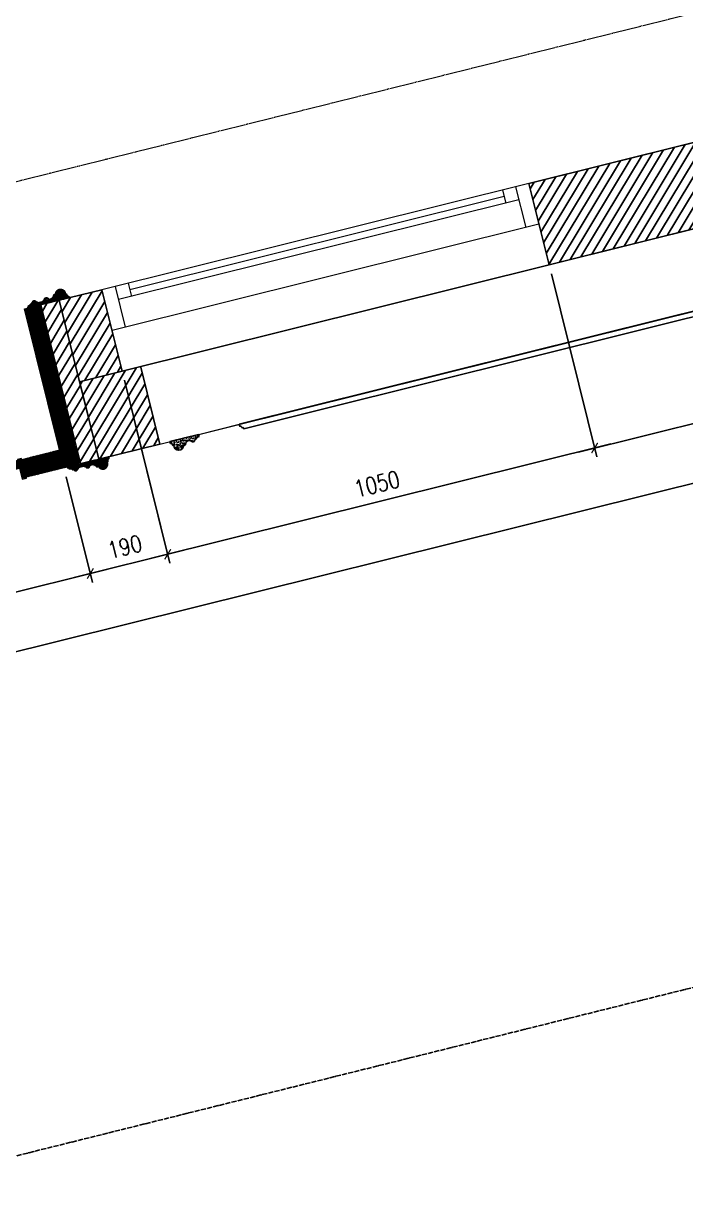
# Model space of a CAD drawing. Header units: inches. Extents: x 122939 to 389145, y 29603 to 529479.
# Drawn here: x 343620 to 345200, y 496409 to 499204 of the extents above; entities that cross this region are included whole.
import ezdxf

# ---------------------------------------------------------------- set-up
doc = ezdxf.new("R2010")
doc.units = ezdxf.units.IN
doc.header["$MEASUREMENT"] = 0
for name, pattern in [('ACAD_ISO04W100', [30, 24, -3, 0, -3]), ('ACAD_ISO10W100', [18, 12, -3, 0, -3]), ('PHANTOM-Z', [69.2, 60, -1.4, 2.5, -1.4, 2.5, -1.4])]:
    doc.linetypes.add(name, pattern=pattern)
for name, color, linetype in [('0 toilet wall finishing', 8, 'Continuous'), ('A-WALL', 7, 'Continuous'), ('CQ Wall hatch_CHB', 8, 'Continuous'), ('gypsum', 31, 'Continuous')]:
    doc.layers.add(name, color=color, linetype=linetype)
for name, color, linetype, lineweight in [('a-cut', 30, 'PHANTOM-Z', 18), ('A-Dim-ID', 9, 'Continuous', 20), ('A-GLAZ', 134, 'Continuous', 18), ('A-WALL-TILE', 8, 'Continuous', 9), ('CUTTING LN', 162, 'ACAD_ISO10W100', 25), ('GRC', 41, 'Continuous', 0)]:
    doc.layers.add(name, color=color, linetype=linetype, lineweight=lineweight)
doc.styles.add('ST9', font='romans.shx', dxfattribs={"width": 0.8})
doc.dimstyles.new('DIM-20', dxfattribs={"dimscale": 1000, "dimtxt": 0.044, "dimasz": 0.035, "dimexe": 0.022, "dimexo": 0.022, "dimgap": 0.022, "dimtad": 1, "dimdec": 0, "dimzin": 0, "dimdsep": 46, "dimtxsty": 'ST9', "dimblk1": 'ARCHTICK', "dimblk2": 'ARCHTICK', "dimsah": 1, "dimcen": 0.088, "dimdle": 0.04, "dimclrd": 256, "dimclre": 256, "dimclrt": 3, "dimadec": 0, "dimazin": 0, "dimtfac": 1, "dimtdec": 0, "dimtix": 1, "dimtofl": 0, "dimtmove": 1, "dimatfit": 3, "dimldrblk": 'CLOSED', "dimfxl": 1, "dimtolj": 1, "dimtzin": 0, "dimarcsym": 0})
pattern_1 = [(225, (-40481.279, -100842.32), (13.258252, -13.258252), [])]
pattern_2 = [(135, (-4101.4994, -5827.568), (-1.76776695, -1.76776695), [])]

# ---------------------------------------------------------------- blocks, each defined once
blk = doc.blocks.new('XCROSS')
at = {"layer": 'CUTTING LN', "linetype": 'ACAD_ISO04W100', "ltscale": 0.5}
blk.add_line((8286.1, -305.3, 0), (17078.1, -305.3, 0), dxfattribs=at)
blk = doc.blocks.new('_ARCHTICK')
at = {"color": 0, "linetype": 'ByBlock', "const_width": 0.15}
blk.add_lwpolyline([(-0.5, -0.5), (0.5, 0.5)], dxfattribs=at)
blk = doc.blocks.new('*D55')
at = {"layer": 'A-Dim-ID', "lineweight": -2, "transparency": 16777216}
for p, q in [((343861, 498352.8), (343969.8, 497915.7)), ((343722.4, 498121.8), (343785.2, 497869.8)), ((343741, 497881.5), (344003.3, 497946.7))]:
    blk.add_line(p, q, dxfattribs=at)
at = {"layer": 'Defpoints', "color": 0, "transparency": 16777216}
for p in [(343855.7, 498374.1, 0), (343717.1, 498143.2), (343964.5, 497937)]:
    blk.add_point(p, dxfattribs=at)
at = {"layer": 'A-Dim-ID', "lineweight": -2, "transparency": 16777216, "xscale": 20, "yscale": 20, "zscale": 20}
for p, rotation in [((343964.5, 497937), 13.9714232829857), ((343779.8, 497891.1), 193.9714232829857)]:
    blk.add_blockref('_ARCHTICK', p, dxfattribs=dict(at, rotation=rotation))
at = {"layer": 'A-Dim-ID', "color": 3, "transparency": 16777216, "insert": (343862, 497954.8), "char_height": 40, "attachment_point": 5, "rotation": 13.9714, "style": 'ST9'}
blk.add_mtext('\\A1;190', dxfattribs=at)
blk = doc.blocks.new('_CLOSED')
at = {"color": 0, "linetype": 'ByBlock'}
for p, q in [((-1, 0.17), (0, 0)), ((-1, 0.17), (-1, -0.17)), ((0, 0), (-1, -0.17)), ((0, 0), (-1, 0))]:
    blk.add_line(p, q, dxfattribs=at)
blk = doc.blocks.new('*D56')
at = {"layer": 'A-Dim-ID', "lineweight": -2, "transparency": 16777216}
for p, q in [((344880, 498606.3), (344988.7, 498169.2)), ((343886.9, 498248.7), (343969.8, 497915.7)), ((343925.7, 497927.4), (345022.2, 498200.2))]:
    blk.add_line(p, q, dxfattribs=at)
at = {"layer": 'Defpoints', "color": 0, "transparency": 16777216}
for p in [(344874.7, 498627.7, 0), (343881.6, 498270), (344983.4, 498190.6)]:
    blk.add_point(p, dxfattribs=at)
at = {"layer": 'A-Dim-ID', "lineweight": -2, "transparency": 16777216, "xscale": 20, "yscale": 20, "zscale": 20}
for p, rotation in [((344983.4, 498190.6), 13.9714232829857), ((343964.5, 497937), 193.9714232829857)]:
    blk.add_blockref('_ARCHTICK', p, dxfattribs=dict(at, rotation=rotation))
at = {"layer": 'A-Dim-ID', "color": 3, "transparency": 16777216, "insert": (344463.8, 498104.6), "char_height": 40, "attachment_point": 5, "rotation": 13.9714, "style": 'ST9'}
blk.add_mtext('\\A1;1050', dxfattribs=at)
blk = doc.blocks.new('*D57')
at = {"layer": 'A-Dim-ID', "lineweight": -2, "transparency": 16777216}
for p, q in [((344880, 498606.3), (344988.7, 498169.2)), ((345631.2, 498486), (345668, 498338.2)), ((345701.5, 498369.2), (344944.6, 498180.9))]:
    blk.add_line(p, q, dxfattribs=at)
at = {"layer": 'Defpoints', "color": 0, "transparency": 16777216}
for p in [(344874.7, 498627.7, 0), (345625.9, 498507.4, 0), (344983.4, 498190.6)]:
    blk.add_point(p, dxfattribs=at)
at = {"layer": 'A-Dim-ID', "lineweight": -2, "transparency": 16777216, "xscale": 20, "yscale": 20, "zscale": 20}
for p, rotation in [((345662.7, 498359.6), 13.9714232829857), ((344983.4, 498190.6), 193.9714232829857)]:
    blk.add_blockref('_ARCHTICK', p, dxfattribs=dict(at, rotation=rotation))
at = {"layer": 'A-Dim-ID', "color": 3, "transparency": 16777216, "insert": (345312.9, 498315.8), "char_height": 40, "attachment_point": 5, "rotation": 13.9714, "style": 'ST9'}
blk.add_mtext('\\A1;700', dxfattribs=at)
blk = doc.blocks.new('*D71')
at = {"layer": 'A-Dim-ID', "lineweight": -2, "transparency": 16777216}
for p, q in [((338612.7, 496463.2), (345734.9, 498235.2)), ((345689.9, 498250.2), (345701.4, 498204.2)), ((338651.2, 496474.4), (338646.2, 496494.2))]:
    blk.add_line(p, q, dxfattribs=at)
at = {"layer": 'Defpoints', "color": 0, "transparency": 16777216}
for p in [(345684.6, 498271.6, 0), (345696.1, 498225.5), (338656.5, 496453.1, 0)]:
    blk.add_point(p, dxfattribs=at)
at = {"layer": 'A-Dim-ID', "lineweight": -2, "transparency": 16777216, "xscale": 20, "yscale": 20, "zscale": 20}
for p, rotation in [((345696.1, 498225.5), 13.9714232829857), ((338651.5, 496472.9), 193.9714232829857)]:
    blk.add_blockref('_ARCHTICK', p, dxfattribs=dict(at, rotation=rotation))
at = {"layer": 'A-Dim-ID', "color": 3, "transparency": 16777216, "insert": (342163.7, 497389.9), "char_height": 40, "attachment_point": 5, "rotation": 13.9714, "style": 'ST9'}
blk.add_mtext('\\A1;7259', dxfattribs=at)
blk = doc.blocks.new('A$C419e398c')
at = {"lineweight": 0}
h = blk.add_hatch(dxfattribs=at)
h.set_pattern_fill('ANSI31', color=8, scale=20, angle=90)
h.set_pattern_definition(pattern_2)
edge = h.paths.add_edge_path()
edge.add_line((3500, 421.1), (3500, 416.3))
edge.add_line((3500, 416.3), (3600, 416.3))
edge.add_line((3600, 416.3), (3600, 420.9))
edge.add_line((3600, 420.9), (3599.9, 420.9))
edge.add_line((3599.9, 420.9), (3599.8, 420.9))
edge.add_line((3599.8, 420.9), (3599.7, 420.9))
edge.add_line((3599.7, 420.9), (3599.6, 420.9))
edge.add_line((3599.6, 420.9), (3599.5, 420.9))
edge.add_line((3599.5, 420.9), (3599.4, 420.9))
edge.add_line((3599.4, 420.9), (3599.3, 421))
edge.add_line((3599.3, 421), (3599.2, 421))
edge.add_line((3599.2, 421), (3599.1, 421))
edge.add_line((3599.1, 421), (3598.9, 421.1))
edge.add_line((3598.9, 421.1), (3598.8, 421.1))
edge.add_line((3598.8, 421.1), (3598.7, 421.2))
edge.add_line((3598.7, 421.2), (3598.6, 421.2))
edge.add_line((3598.6, 421.2), (3598.5, 421.3))
edge.add_line((3598.5, 421.3), (3598.4, 421.3))
edge.add_line((3598.4, 421.3), (3598.3, 421.4))
edge.add_line((3598.3, 421.4), (3598.2, 421.4))
edge.add_line((3598.2, 421.4), (3598.1, 421.5))
edge.add_line((3598.1, 421.5), (3598.1, 421.6))
edge.add_line((3598.1, 421.6), (3598, 421.7))
edge.add_line((3598, 421.7), (3597.9, 421.7))
edge.add_line((3597.9, 421.7), (3597.8, 421.8))
edge.add_line((3597.8, 421.8), (3597.7, 421.9))
edge.add_line((3597.7, 421.9), (3597.6, 422))
edge.add_line((3597.6, 422), (3597.5, 422.1))
edge.add_line((3597.5, 422.1), (3597.4, 422.2))
edge.add_line((3597.4, 422.2), (3597.3, 422.3))
edge.add_line((3597.3, 422.3), (3597.2, 422.4))
edge.add_line((3597.2, 422.4), (3597.2, 422.5))
edge.add_line((3597.2, 422.5), (3597.1, 422.6))
edge.add_line((3597.1, 422.6), (3597, 422.7))
edge.add_line((3597, 422.7), (3596.9, 422.8))
edge.add_line((3596.9, 422.8), (3596.9, 422.9))
edge.add_line((3596.9, 422.9), (3596.8, 423))
edge.add_line((3596.8, 423), (3596.7, 423.1))
edge.add_line((3596.7, 423.1), (3596.6, 423.3))
edge.add_line((3596.6, 423.3), (3596.6, 423.4))
edge.add_line((3596.6, 423.4), (3596.5, 423.5))
edge.add_line((3596.5, 423.5), (3596.5, 423.7))
edge.add_line((3596.5, 423.7), (3596.4, 423.8))
edge.add_line((3596.4, 423.8), (3596.3, 423.9))
edge.add_line((3596.3, 423.9), (3596.3, 424.1))
edge.add_line((3596.3, 424.1), (3596.2, 424.2))
edge.add_line((3596.2, 424.2), (3596.2, 424.3))
edge.add_line((3596.2, 424.3), (3596.1, 424.5))
edge.add_line((3596.1, 424.5), (3596.1, 424.6))
edge.add_line((3596.1, 424.6), (3596, 424.8))
edge.add_line((3596, 424.8), (3596, 424.9))
edge.add_line((3596, 424.9), (3596, 425.1))
edge.add_line((3596, 425.1), (3595.9, 425.2))
edge.add_line((3595.9, 425.2), (3595.9, 425.4))
edge.add_line((3595.9, 425.4), (3595.9, 425.5))
edge.add_line((3595.9, 425.5), (3595.8, 425.7))
edge.add_line((3595.8, 425.7), (3595.8, 425.8))
edge.add_line((3595.8, 425.8), (3595.8, 426))
edge.add_line((3595.8, 426), (3595.7, 426.1))
edge.add_line((3595.7, 426.1), (3595.7, 426.3))
edge.add_line((3595.7, 426.3), (3595.7, 426.5))
edge.add_line((3595.7, 426.5), (3595.7, 426.6))
edge.add_line((3595.7, 426.6), (3595.7, 426.8))
edge.add_line((3595.7, 426.8), (3595.7, 426.9))
edge.add_line((3595.7, 426.9), (3595.7, 427.1))
edge.add_line((3595.7, 427.1), (3595.7, 427.3))
edge.add_line((3595.7, 427.3), (3595.7, 427.4))
edge.add_line((3595.7, 427.4), (3593.3, 427.4))
edge.add_arc((3581.8, 430), 11.9, 347.2836, 526.0538)
edge.add_line((3570.2, 432.9), (3566.1, 432.9))
edge.add_arc((3555.4, 436), 11.2, 247.5451, 343.884, ccw=False)
edge.add_arc((3546, 425.1), 5.15, 6.0441, 173.9557)
edge.add_line((3540.9, 425.7), (3538.5, 425.7))
edge.add_line((3538.5, 425.7), (3538.5, 425.5))
edge.add_line((3538.5, 425.5), (3538.4, 425.3))
edge.add_line((3538.4, 425.3), (3538.4, 425))
edge.add_line((3538.4, 425), (3538.3, 424.8))
edge.add_line((3538.3, 424.8), (3538.2, 424.7))
edge.add_line((3538.2, 424.7), (3538.2, 424.5))
edge.add_line((3538.2, 424.5), (3538, 424.3))
edge.add_line((3538, 424.3), (3537.9, 424.1))
edge.add_line((3537.9, 424.1), (3537.8, 424))
edge.add_line((3537.8, 424), (3537.6, 423.8))
edge.add_line((3537.6, 423.8), (3537.5, 423.7))
edge.add_line((3537.5, 423.7), (3537.3, 423.6))
edge.add_line((3537.3, 423.6), (3537.1, 423.5))
edge.add_line((3537.1, 423.5), (3536.9, 423.4))
edge.add_line((3536.9, 423.4), (3536.7, 423.4))
edge.add_line((3536.7, 423.4), (3536.5, 423.3))
edge.add_line((3536.5, 423.3), (3536.3, 423.3))
edge.add_line((3536.3, 423.3), (3536.1, 423.3))
edge.add_line((3536.1, 423.3), (3526.1, 423.3))
edge.add_line((3526.1, 423.3), (3525.9, 423.3))
edge.add_line((3525.9, 423.3), (3525.7, 423.3))
edge.add_line((3525.7, 423.3), (3525.5, 423.4))
edge.add_line((3525.5, 423.4), (3525.3, 423.4))
edge.add_line((3525.3, 423.4), (3525.1, 423.5))
edge.add_line((3525.1, 423.5), (3524.9, 423.6))
edge.add_line((3524.9, 423.6), (3524.7, 423.7))
edge.add_line((3524.7, 423.7), (3524.6, 423.8))
edge.add_line((3524.6, 423.8), (3524.4, 424))
edge.add_line((3524.4, 424), (3524.3, 424.1))
edge.add_line((3524.3, 424.1), (3524.2, 424.3))
edge.add_line((3524.2, 424.3), (3524.1, 424.5))
edge.add_line((3524.1, 424.5), (3524, 424.7))
edge.add_line((3524, 424.7), (3523.9, 424.8))
edge.add_line((3523.9, 424.8), (3523.8, 425))
edge.add_line((3523.8, 425), (3523.8, 425.3))
edge.add_line((3523.8, 425.3), (3523.7, 425.5))
edge.add_line((3523.7, 425.5), (3523.7, 425.7))
edge.add_line((3523.7, 425.7), (3521.4, 425.7))
edge.add_line((3521.4, 425.7), (3521.3, 426))
edge.add_line((3521.3, 426), (3521.3, 426.3))
edge.add_line((3521.3, 426.3), (3521.2, 426.6))
edge.add_line((3521.2, 426.6), (3521.1, 426.9))
edge.add_line((3521.1, 426.9), (3521, 427.2))
edge.add_line((3521, 427.2), (3520.8, 427.5))
edge.add_line((3520.8, 427.5), (3520.7, 427.8))
edge.add_line((3520.7, 427.8), (3520.5, 428))
edge.add_line((3520.5, 428), (3520.3, 428.3))
edge.add_line((3520.3, 428.3), (3520, 428.6))
edge.add_line((3520, 428.6), (3519.8, 428.8))
edge.add_line((3519.8, 428.8), (3519.6, 429.1))
edge.add_line((3519.6, 429.1), (3519.3, 429.3))
edge.add_line((3519.3, 429.3), (3519, 429.5))
edge.add_line((3519, 429.5), (3518.7, 429.6))
edge.add_line((3518.7, 429.6), (3518.4, 429.8))
edge.add_line((3518.4, 429.8), (3518.1, 429.9))
edge.add_line((3518.1, 429.9), (3517.8, 430))
edge.add_line((3517.8, 430), (3517.5, 430.1))
edge.add_line((3517.5, 430.1), (3517.2, 430.2))
edge.add_line((3517.2, 430.2), (3516.8, 430.2))
edge.add_line((3516.8, 430.2), (3516.5, 430.3))
edge.add_line((3516.5, 430.3), (3516.2, 430.3))
edge.add_line((3516.2, 430.3), (3515.9, 430.3))
edge.add_line((3515.9, 430.3), (3515.6, 430.2))
edge.add_line((3515.6, 430.2), (3515.3, 430.2))
edge.add_line((3515.3, 430.2), (3515, 430.1))
edge.add_line((3515, 430.1), (3514.7, 430))
edge.add_line((3514.7, 430), (3514.4, 429.9))
edge.add_line((3514.4, 429.9), (3514.1, 429.8))
edge.add_line((3514.1, 429.8), (3513.8, 429.6))
edge.add_line((3513.8, 429.6), (3513.5, 429.5))
edge.add_line((3513.5, 429.5), (3513.2, 429.3))
edge.add_line((3513.2, 429.3), (3512.9, 429.1))
edge.add_line((3512.9, 429.1), (3512.7, 428.8))
edge.add_line((3512.7, 428.8), (3512.4, 428.6))
edge.add_line((3512.4, 428.6), (3512.2, 428.3))
edge.add_line((3512.2, 428.3), (3512, 428))
edge.add_line((3512, 428), (3511.8, 427.8))
edge.add_line((3511.8, 427.8), (3511.7, 427.5))
edge.add_line((3511.7, 427.5), (3511.5, 427.2))
edge.add_line((3511.5, 427.2), (3511.4, 426.9))
edge.add_line((3511.4, 426.9), (3511.3, 426.6))
edge.add_line((3511.3, 426.6), (3511.2, 426.3))
edge.add_line((3511.2, 426.3), (3511.2, 426))
edge.add_line((3511.2, 426), (3511.1, 425.7))
edge.add_line((3511.1, 425.7), (3508.7, 425.7))
edge.add_line((3508.7, 425.7), (3508.4, 425.2))
edge.add_line((3508.4, 425.2), (3508, 424.7))
edge.add_line((3508, 424.7), (3507.6, 424.3))
edge.add_line((3507.6, 424.3), (3507.2, 423.9))
edge.add_line((3507.2, 423.9), (3506.7, 423.5))
edge.add_line((3506.7, 423.5), (3506.2, 423.1))
edge.add_line((3506.2, 423.1), (3505.7, 422.8))
edge.add_line((3505.7, 422.8), (3505.2, 422.5))
edge.add_line((3505.2, 422.5), (3504.6, 422.2))
edge.add_line((3504.6, 422.2), (3504.1, 422))
edge.add_line((3504.1, 422), (3503.5, 421.7))
edge.add_line((3503.5, 421.7), (3502.9, 421.6))
edge.add_line((3502.9, 421.6), (3502.3, 421.4))
edge.add_line((3502.3, 421.4), (3501.8, 421.3))
edge.add_line((3501.8, 421.3), (3501.2, 421.2))
edge.add_line((3501.2, 421.2), (3500.6, 421.2))
edge.add_line((3500.6, 421.2), (3500, 421.1))
h = blk.add_hatch(dxfattribs=at)
h.set_pattern_fill('ANSI31', color=8, scale=20)
h.set_pattern_definition([(45, (-3359.5162, -5827.568), (-1.76776695, 1.76776695), [])])
h.paths.add_polyline_path([(3376.7, 380.3), (3378.7, 380.3, 0.414214), (3386.7, 372.3), (3386.7, 370.3), (3396.7, 370.3), (3396.7, 418.3), (3386.7, 418.3), (3386.7, 391.3), (3376.7, 391.3)])
h = blk.add_hatch(dxfattribs=at)
h.set_pattern_fill('ANSI31', color=8, scale=20, angle=90)
h.set_pattern_definition(pattern_2)
h.paths.add_polyline_path([(3496.7, 416.3), (3396.7, 416.3), (3396.7, 372.3), (3496.7, 372.3)])
h = blk.add_hatch(dxfattribs=at)
h.set_pattern_fill('ANSI31', color=8, scale=20, angle=90)
h.set_pattern_definition(pattern_2)
h.paths.add_polyline_path([(3530, 416.3), (3496.7, 416.3), (3496.7, 372.3), (3490, 372.3), (3490, 25.6), (3530, 25.6)])
h = blk.add_hatch(dxfattribs=at)
h.set_pattern_fill('ANSI31', color=8, scale=20, angle=90)
h.set_pattern_definition([(135, (-4101.4994, -5586.887), (-1.76776695, -1.76776695), [])])
edge = h.paths.add_edge_path()
edge.add_line((3500, 20.8), (3500, 25.6))
edge.add_line((3500, 25.6), (3600, 25.6))
edge.add_line((3600, 25.6), (3600, 21))
edge.add_line((3600, 21), (3599.9, 21))
edge.add_line((3599.9, 21), (3599.8, 21))
edge.add_line((3599.8, 21), (3599.7, 21))
edge.add_line((3599.7, 21), (3599.6, 21))
edge.add_line((3599.6, 21), (3599.5, 21))
edge.add_line((3599.5, 21), (3599.4, 21))
edge.add_line((3599.4, 21), (3599.3, 20.9))
edge.add_line((3599.3, 20.9), (3599.2, 20.9))
edge.add_line((3599.2, 20.9), (3599, 20.9))
edge.add_line((3599, 20.9), (3598.9, 20.8))
edge.add_line((3598.9, 20.8), (3598.8, 20.8))
edge.add_line((3598.8, 20.8), (3598.7, 20.7))
edge.add_line((3598.7, 20.7), (3598.6, 20.7))
edge.add_line((3598.6, 20.7), (3598.5, 20.6))
edge.add_line((3598.5, 20.6), (3598.4, 20.6))
edge.add_line((3598.4, 20.6), (3598.3, 20.5))
edge.add_line((3598.3, 20.5), (3598.2, 20.5))
edge.add_line((3598.2, 20.5), (3598.1, 20.4))
edge.add_line((3598.1, 20.4), (3598, 20.3))
edge.add_line((3598, 20.3), (3598, 20.3))
edge.add_line((3598, 20.3), (3597.9, 20.2))
edge.add_line((3597.9, 20.2), (3597.8, 20.1))
edge.add_line((3597.8, 20.1), (3597.7, 20))
edge.add_line((3597.7, 20), (3597.6, 19.9))
edge.add_line((3597.6, 19.9), (3597.5, 19.8))
edge.add_line((3597.5, 19.8), (3597.4, 19.7))
edge.add_line((3597.4, 19.7), (3597.3, 19.6))
edge.add_line((3597.3, 19.6), (3597.2, 19.5))
edge.add_line((3597.2, 19.5), (3597.2, 19.4))
edge.add_line((3597.2, 19.4), (3597.1, 19.3))
edge.add_line((3597.1, 19.3), (3597, 19.2))
edge.add_line((3597, 19.2), (3596.9, 19.1))
edge.add_line((3596.9, 19.1), (3596.9, 19))
edge.add_line((3596.9, 19), (3596.8, 18.9))
edge.add_line((3596.8, 18.9), (3596.7, 18.8))
edge.add_line((3596.7, 18.8), (3596.6, 18.6))
edge.add_line((3596.6, 18.6), (3596.6, 18.5))
edge.add_line((3596.6, 18.5), (3596.5, 18.4))
edge.add_line((3596.5, 18.4), (3596.5, 18.3))
edge.add_line((3596.5, 18.3), (3596.4, 18.1))
edge.add_line((3596.4, 18.1), (3596.3, 18))
edge.add_line((3596.3, 18), (3596.3, 17.8))
edge.add_line((3596.3, 17.8), (3596.2, 17.7))
edge.add_line((3596.2, 17.7), (3596.2, 17.6))
edge.add_line((3596.2, 17.6), (3596.1, 17.4))
edge.add_line((3596.1, 17.4), (3596.1, 17.3))
edge.add_line((3596.1, 17.3), (3596, 17.1))
edge.add_line((3596, 17.1), (3596, 17))
edge.add_line((3596, 17), (3596, 16.8))
edge.add_line((3596, 16.8), (3595.9, 16.7))
edge.add_line((3595.9, 16.7), (3595.9, 16.5))
edge.add_line((3595.9, 16.5), (3595.8, 16.4))
edge.add_line((3595.8, 16.4), (3595.8, 16.2))
edge.add_line((3595.8, 16.2), (3595.8, 16.1))
edge.add_line((3595.8, 16.1), (3595.8, 15.9))
edge.add_line((3595.8, 15.9), (3595.7, 15.8))
edge.add_line((3595.7, 15.8), (3595.7, 15.6))
edge.add_line((3595.7, 15.6), (3595.7, 15.4))
edge.add_line((3595.7, 15.4), (3595.7, 15.3))
edge.add_line((3595.7, 15.3), (3595.7, 15.1))
edge.add_line((3595.7, 15.1), (3595.7, 15))
edge.add_line((3595.7, 15), (3595.7, 14.8))
edge.add_line((3595.7, 14.8), (3595.7, 14.7))
edge.add_line((3595.7, 14.7), (3595.7, 14.5))
edge.add_line((3595.7, 14.5), (3593.3, 14.5))
edge.add_arc((3581.8, 11.9), 11.9, -166.054, 12.7162, ccw=False)
edge.add_line((3570.2, 9), (3566.1, 9))
edge.add_arc((3555.4, 5.9), 11.2, 16.1158, 112.4547)
edge.add_arc((3546, 16.8), 5.15, 186.0441, 353.9557, ccw=False)
edge.add_line((3540.8, 16.2), (3538.5, 16.2))
edge.add_line((3538.5, 16.2), (3538.5, 16.4))
edge.add_line((3538.5, 16.4), (3538.4, 16.7))
edge.add_line((3538.4, 16.7), (3538.4, 16.9))
edge.add_line((3538.4, 16.9), (3538.3, 17.1))
edge.add_line((3538.3, 17.1), (3538.2, 17.3))
edge.add_line((3538.2, 17.3), (3538.2, 17.4))
edge.add_line((3538.2, 17.4), (3538, 17.6))
edge.add_line((3538, 17.6), (3537.9, 17.8))
edge.add_line((3537.9, 17.8), (3537.8, 17.9))
edge.add_line((3537.8, 17.9), (3537.6, 18.1))
edge.add_line((3537.6, 18.1), (3537.5, 18.2))
edge.add_line((3537.5, 18.2), (3537.3, 18.3))
edge.add_line((3537.3, 18.3), (3537.1, 18.4))
edge.add_line((3537.1, 18.4), (3536.9, 18.5))
edge.add_line((3536.9, 18.5), (3536.7, 18.5))
edge.add_line((3536.7, 18.5), (3536.5, 18.6))
edge.add_line((3536.5, 18.6), (3536.3, 18.6))
edge.add_line((3536.3, 18.6), (3536.1, 18.6))
edge.add_line((3536.1, 18.6), (3526.1, 18.6))
edge.add_line((3526.1, 18.6), (3525.9, 18.6))
edge.add_line((3525.9, 18.6), (3525.7, 18.6))
edge.add_line((3525.7, 18.6), (3525.5, 18.5))
edge.add_line((3525.5, 18.5), (3525.3, 18.5))
edge.add_line((3525.3, 18.5), (3525.1, 18.4))
edge.add_line((3525.1, 18.4), (3524.9, 18.3))
edge.add_line((3524.9, 18.3), (3524.7, 18.2))
edge.add_line((3524.7, 18.2), (3524.6, 18.1))
edge.add_line((3524.6, 18.1), (3524.4, 17.9))
edge.add_line((3524.4, 17.9), (3524.3, 17.8))
edge.add_line((3524.3, 17.8), (3524.2, 17.6))
edge.add_line((3524.2, 17.6), (3524.1, 17.4))
edge.add_line((3524.1, 17.4), (3524, 17.3))
edge.add_line((3524, 17.3), (3523.9, 17.1))
edge.add_line((3523.9, 17.1), (3523.8, 16.9))
edge.add_line((3523.8, 16.9), (3523.8, 16.7))
edge.add_line((3523.8, 16.7), (3523.7, 16.4))
edge.add_line((3523.7, 16.4), (3523.7, 16.2))
edge.add_line((3523.7, 16.2), (3521.4, 16.2))
edge.add_line((3521.4, 16.2), (3521.3, 15.9))
edge.add_line((3521.3, 15.9), (3521.3, 15.6))
edge.add_line((3521.3, 15.6), (3521.2, 15.3))
edge.add_line((3521.2, 15.3), (3521.1, 15))
edge.add_line((3521.1, 15), (3521, 14.7))
edge.add_line((3521, 14.7), (3520.8, 14.4))
edge.add_line((3520.8, 14.4), (3520.7, 14.1))
edge.add_line((3520.7, 14.1), (3520.5, 13.9))
edge.add_line((3520.5, 13.9), (3520.3, 13.6))
edge.add_line((3520.3, 13.6), (3520, 13.3))
edge.add_line((3520, 13.3), (3519.8, 13.1))
edge.add_line((3519.8, 13.1), (3519.6, 12.8))
edge.add_line((3519.6, 12.8), (3519.3, 12.6))
edge.add_line((3519.3, 12.6), (3519, 12.4))
edge.add_line((3519, 12.4), (3518.7, 12.3))
edge.add_line((3518.7, 12.3), (3518.4, 12.1))
edge.add_line((3518.4, 12.1), (3518.1, 12))
edge.add_line((3518.1, 12), (3517.8, 11.9))
edge.add_line((3517.8, 11.9), (3517.5, 11.8))
edge.add_line((3517.5, 11.8), (3517.2, 11.7))
edge.add_line((3517.2, 11.7), (3516.8, 11.7))
edge.add_line((3516.8, 11.7), (3516.5, 11.6))
edge.add_line((3516.5, 11.6), (3516.2, 11.6))
edge.add_line((3516.2, 11.6), (3515.9, 11.6))
edge.add_line((3515.9, 11.6), (3515.6, 11.7))
edge.add_line((3515.6, 11.7), (3515.3, 11.7))
edge.add_line((3515.3, 11.7), (3515, 11.8))
edge.add_line((3515, 11.8), (3514.7, 11.9))
edge.add_line((3514.7, 11.9), (3514.4, 12))
edge.add_line((3514.4, 12), (3514.1, 12.1))
edge.add_line((3514.1, 12.1), (3513.8, 12.3))
edge.add_line((3513.8, 12.3), (3513.5, 12.4))
edge.add_line((3513.5, 12.4), (3513.2, 12.6))
edge.add_line((3513.2, 12.6), (3512.9, 12.8))
edge.add_line((3512.9, 12.8), (3512.7, 13.1))
edge.add_line((3512.7, 13.1), (3512.4, 13.3))
edge.add_line((3512.4, 13.3), (3512.2, 13.6))
edge.add_line((3512.2, 13.6), (3512, 13.9))
edge.add_line((3512, 13.9), (3511.8, 14.1))
edge.add_line((3511.8, 14.1), (3511.7, 14.4))
edge.add_line((3511.7, 14.4), (3511.5, 14.7))
edge.add_line((3511.5, 14.7), (3511.4, 15))
edge.add_line((3511.4, 15), (3511.3, 15.3))
edge.add_line((3511.3, 15.3), (3511.2, 15.6))
edge.add_line((3511.2, 15.6), (3511.1, 15.9))
edge.add_line((3511.1, 15.9), (3511.1, 16.2))
edge.add_line((3511.1, 16.2), (3508.7, 16.2))
edge.add_line((3508.7, 16.2), (3508.4, 16.7))
edge.add_line((3508.4, 16.7), (3508, 17.2))
edge.add_line((3508, 17.2), (3507.6, 17.6))
edge.add_line((3507.6, 17.6), (3507.2, 18))
edge.add_line((3507.2, 18), (3506.7, 18.4))
edge.add_line((3506.7, 18.4), (3506.2, 18.8))
edge.add_line((3506.2, 18.8), (3505.7, 19.1))
edge.add_line((3505.7, 19.1), (3505.2, 19.4))
edge.add_line((3505.2, 19.4), (3504.6, 19.7))
edge.add_line((3504.6, 19.7), (3504.1, 19.9))
edge.add_line((3504.1, 19.9), (3503.5, 20.2))
edge.add_line((3503.5, 20.2), (3502.9, 20.3))
edge.add_line((3502.9, 20.3), (3502.3, 20.5))
edge.add_line((3502.3, 20.5), (3501.8, 20.6))
edge.add_line((3501.8, 20.6), (3501.2, 20.7))
edge.add_line((3501.2, 20.7), (3500.6, 20.7))
edge.add_line((3500.6, 20.7), (3500, 20.8))
at = {"color": 0, "lineweight": -2, "elevation": 0}
blk.add_lwpolyline([(3386.7, 418.3), (3396.7, 418.3), (3396.7, 370.3), (3386.7, 370.3), (3386.7, 372.3, -0.414214), (3378.7, 380.3), (3376.7, 380.3), (3376.7, 391.3), (3386.7, 391.3), (3386.7, 418.3)], format="xyb", dxfattribs=at)
for points in [[(3496.7, 416.3), (3396.7, 416.3), (3396.7, 372.3), (3496.7, 372.3), (3496.7, 416.3)], [(3530, 416.3), (3496.7, 416.3), (3496.7, 372.3), (3490, 372.3), (3490, 25.6), (3530, 25.6), (3530, 416.3)]]:
    blk.add_lwpolyline(points, dxfattribs=at)
at = {"color": 0, "lineweight": -2}
for points in [[(3593.3, 427.4, 0), (3594.3, 431.5, 0), (3592.5, 438, 0), (3586.5, 441.1, 0), (3584.5, 441.6, 0), (3577.8, 443.2, 0), (3571.9, 439.6, 0), (3570.2, 432.9, 0), (3568.9, 432.9, 0), (3567.5, 432.9, 0), (3566.1, 432.9, 0), (3565.2, 429.8, 0), (3563.1, 427.3, 0), (3560.2, 425.9, 0), (3557.3, 424.5, 0), (3554.1, 424.4, 0), (3551.1, 425.7, 0), (3550.8, 428.4, 0), (3548.7, 430.3, 0), (3546, 430.3, 0), (3543.2, 430.3, 0), (3541.1, 428.4, 0), (3540.8, 425.7, 0), (3540.1, 425.7, 0), (3539.3, 425.7, 0), (3538.5, 425.7, 0), (3538.5, 425, 0), (3538.2, 424.4, 0), (3537.8, 424, 0), (3537.3, 423.5, 0), (3536.7, 423.3, 0), (3536.1, 423.3, 0), (3532.8, 423.3, 0), (3529.4, 423.3, 0), (3526.1, 423.3, 0), (3525.5, 423.3, 0), (3524.9, 423.5, 0), (3524.4, 424, 0), (3524, 424.4, 0), (3523.7, 425, 0), (3523.7, 425.7, 0), (3522.9, 425.7, 0), (3522.2, 425.7, 0), (3521.4, 425.7, 0), (3521.1, 428.4, 0), (3519, 430.3, 0), (3516.2, 430.3, 0), (3513.5, 430.3, 0), (3511.4, 428.4, 0), (3511.1, 425.7, 0), (3510.3, 425.7, 0), (3509.5, 425.7, 0), (3508.7, 425.7, 0), (3506.7, 422.8, 0), (3503.5, 421.1, 0), (3500, 421.1, 0), (3500, 419.5, 0), (3500, 417.9, 0), (3500, 416.3, 0), (3533.3, 416.3, 0), (3566.7, 416.3, 0), (3600, 416.3, 0), (3600, 417.8, 0), (3600, 419.3, 0), (3600, 420.9, 0), (3597.5, 420.9, 0), (3595.7, 423.6, 0), (3595.7, 427.4, 0), (3594.9, 427.4, 0), (3594.1, 427.4, 0), (3593.3, 427.4, 0)], [(3593.3, 14.5, 0), (3594.3, 10.4, 0), (3592.5, 3.9, 0), (3586.5, 0.8, 0), (3584.5, 0.3, 0), (3577.8, -1.3, 0), (3571.9, 2.3, 0), (3570.2, 9, 0), (3568.9, 9, 0), (3567.5, 9, 0), (3566.1, 9, 0), (3565.2, 12.1, 0), (3563.1, 14.6, 0), (3560.2, 16, 0), (3557.3, 17.4, 0), (3554.1, 17.5, 0), (3551.1, 16.2, 0), (3550.8, 13.5, 0), (3548.7, 11.6, 0), (3546, 11.6, 0), (3543.2, 11.6, 0), (3541.1, 13.5, 0), (3540.8, 16.2, 0), (3540.1, 16.2, 0), (3539.3, 16.2, 0), (3538.5, 16.2, 0), (3538.5, 16.9, 0), (3538.2, 17.5, 0), (3537.8, 17.9, 0), (3537.3, 18.4, 0), (3536.7, 18.6, 0), (3536.1, 18.6, 0), (3532.8, 18.6, 0), (3529.4, 18.6, 0), (3526.1, 18.6, 0), (3525.5, 18.6, 0), (3524.9, 18.4, 0), (3524.4, 17.9, 0), (3524, 17.5, 0), (3523.7, 16.9, 0), (3523.7, 16.2, 0), (3522.9, 16.2, 0), (3522.2, 16.2, 0), (3521.4, 16.2, 0), (3521.1, 13.5, 0), (3519, 11.6, 0), (3516.2, 11.6, 0), (3513.5, 11.6, 0), (3511.4, 13.5, 0), (3511.1, 16.2, 0), (3510.3, 16.2, 0), (3509.5, 16.2, 0), (3508.7, 16.2, 0), (3506.7, 19.1, 0), (3503.5, 20.8, 0), (3500, 20.8, 0), (3500, 22.4, 0), (3500, 24, 0), (3500, 25.6, 0), (3533.3, 25.6, 0), (3566.7, 25.6, 0), (3600, 25.6, 0), (3600, 24.1, 0), (3600, 22.6, 0), (3600, 21, 0), (3597.5, 21, 0), (3595.7, 18.3, 0), (3595.7, 14.5, 0), (3594.9, 14.5, 0), (3594.1, 14.5, 0), (3593.3, 14.5, 0)]]:
    blk.add_rational_spline(points, [1, 0.873715131819, 0.807260537943, 0.933545406124, 1, 0.807260537943, 0.807260537943, 1, 1, 1, 1, 0.941962002808, 0.941962002808, 1, 0.941962002808, 0.941962002808, 1, 0.828935297383, 0.828935297383, 1, 0.828935297383, 0.828935297383, 1, 1, 1, 1, 0.949253021629, 0.949253021629, 1, 0.949253021629, 0.949253021629, 1, 1, 1, 1, 0.949253021629, 0.949253021629, 1, 0.949253021629, 0.949253021629, 1, 1, 1, 1, 0.828935297383, 0.828935297383, 1, 0.828935297383, 0.828935297383, 1, 1, 1, 1, 0.925454229704, 0.925454229704, 1, 1, 1, 1, 1, 1, 1, 1, 1, 1, 0.804737854124, 0.804737854124, 1, 1, 1, 1], degree=3, knots=[0, 0, 0, 0, 1.02217, 1.560065, 1.560065, 1.560065, 3.120129, 3.120129, 3.120129, 7.226599, 7.226599, 7.226599, 8.067314, 8.067314, 8.067314, 8.90803, 8.90803, 8.90803, 10.373334, 10.373334, 10.373334, 11.838639, 11.838639, 11.838639, 12.838639, 12.838639, 12.838639, 13.624038, 13.624038, 13.624038, 14.409436, 14.409436, 14.409436, 15.409436, 15.409436, 15.409436, 16.194834, 16.194834, 16.194834, 16.980232, 16.980232, 16.980232, 17.980232, 17.980232, 17.980232, 19.445537, 19.445537, 19.445537, 20.910842, 20.910842, 20.910842, 21.910842, 21.910842, 21.910842, 22.865691, 22.865691, 22.865691, 23.865691, 23.865691, 23.865691, 24.865691, 24.865691, 24.865691, 25.865691, 25.865691, 25.865691, 27.436487, 27.436487, 27.436487, 28.436487, 28.436487, 28.436487, 28.436487], dxfattribs=at)
blk = doc.blocks.new('floor plan')
at = {"layer": 'CQ Wall hatch_CHB'}
h = blk.add_hatch(dxfattribs=at)
h.set_pattern_fill('ANSI31', color=8, scale=150, angle=166.0286)
h.set_pattern_definition([(225, (-96401.159, -17863.648), (13.258252, -13.258252), [])])
h.paths.add_polyline_path([(-1761.9, -177.9), (-1806.4, -177.9), (-1806.4, -568.6), (-1761.9, -568.6)])
h.paths.add_polyline_path([(1743.6, -177.9), (1698.1, -177.9), (1698.1, -568.6), (1743.6, -568.6), (1743.6, -373.2)])
h = blk.add_hatch(dxfattribs=at)
h.set_pattern_fill('ANSI31', color=8, scale=150, angle=166.0286)
h.set_pattern_definition(pattern_1)
h.paths.add_polyline_path([(1743.6, -177.9), (1848.3, -177.9), (1848.3, -377.9), (1743.6, -377.9)])
h = blk.add_hatch(dxfattribs=at)
h.set_pattern_fill('ANSI31', color=8, scale=150, angle=166.0286)
h.set_pattern_definition(pattern_1)
h.paths.add_polyline_path([(2898.3, -377.9), (2898.3, -177.9), (4268.3, -177.9), (4268.3, -277.9), (4218.3, -277.9), (4218.3, -227.9), (3618.6, -227.9), (3618.3, -377.9)])
h = blk.add_hatch(dxfattribs=at)
h.set_pattern_fill('ANSI31', color=8, scale=150, angle=166.0286)
h.set_pattern_definition([(225, (-67260.301, -17863.648), (13.258252, -13.258252), [])])
h.paths.add_polyline_path([(1743.6, -379.2), (1893.6, -379.2), (1893.6, -568.6), (1743.6, -568.6)])
blk.add_line((1893.6, -568.6, 0), (3438.6, -568.6, 0))
at = {"elevation": 0}
blk.add_lwpolyline([(1698.1, -568.6), (1743.6, -568.6), (1743.6, -177.9), (1698.1, -177.9)], close=True, dxfattribs=at)
at = {"layer": 'A-GLAZ'}
for p, q in [((2898.3, -177.9, 0), (1848.3, -177.9, 0)), ((1880.8, -177.9, 0), (1880.8, -277.9, 0)), ((1913.3, -177.9, 0), (1913.3, -210.4, 0)), ((2833.3, -194.1, 0), (1913.3, -194.1, 0)), ((2833.3, -177.9, 0), (2833.3, -210.4, 0)), ((2865.8, -177.9, 0), (2865.8, -277.9, 0)), ((2865.8, -210.4, 0), (1880.8, -210.4, 0)), ((2898.3, -277.9, 0), (1848.3, -277.9, 0))]:
    blk.add_line(p, q, dxfattribs=at)
at = {"layer": 'A-WALL'}
for p, q in [((1848.3, -177.9, 0), (1743.6, -177.9, 0)), ((1743.6, -177.9, 0), (1743.6, -377.9, 0)), ((1848.3, -177.9, 0), (1848.3, -377.9, 0)), ((4268.3, -177.9, 0), (2898.3, -177.9, 0)), ((2898.3, -177.9, 0), (2898.3, -377.9, 0)), ((1743.6, -568.6, 0), (1743.6, -373.2, 0)), ((1848.3, -377.9, 0), (1743.6, -377.9, 0)), ((1848.3, -377.9, 0), (2898.3, -377.9, 0)), ((1893.6, -568.6, 0), (1893.6, -379.2, 0)), ((3618.3, -377.9), (2898.3, -377.9, 0)), ((1743.6, -568.6, 0), (1893.6, -568.6, 0))]:
    blk.add_line(p, q, dxfattribs=at)
blk.add_lwpolyline([(1743.6, -177.9), (1848.3, -177.9), (1848.3, -377.9), (1743.6, -377.9)], close=True, dxfattribs=at)
at = {"layer": 'A-WALL', "elevation": 0}
blk.add_lwpolyline([(2898.3, -377.9), (2898.3, -177.9), (4268.3, -177.9), (4268.3, -277.9), (4218.3, -277.9), (4218.3, -227.9), (3618.6, -227.9), (3618.3, -377.9)], close=True, dxfattribs=at)
at = {"layer": 'A-WALL-TILE'}
blk.add_line((1848.3, -377.9, 0), (2898.3, -377.9, 0), dxfattribs=at)
at = {"xscale": -1, "rotation": 179.9997670953166}
blk.add_blockref('A$C419e398c', (-1831.9, -152.3, 0), dxfattribs=at)
blk = doc.blocks.new('*D188')
at = {"layer": 'A-Dim-ID', "lineweight": -2, "transparency": 16777216}
for p, q in [((342999.3, 498189.9), (343120.2, 497704.3)), ((343722.4, 498121.8), (343785.2, 497869.8)), ((343076, 497716), (343818.7, 497900.8))]:
    blk.add_line(p, q, dxfattribs=at)
at = {"layer": 'Defpoints', "color": 0, "transparency": 16777216}
for p in [(342994, 498211.3), (343717.1, 498143.2), (343779.8, 497891.1)]:
    blk.add_point(p, dxfattribs=at)
at = {"layer": 'A-Dim-ID', "lineweight": -2, "transparency": 16777216, "xscale": 20, "yscale": 20, "zscale": 20}
for p, rotation in [((343779.8, 497891.1), 13.9714232829857), ((343114.9, 497725.7), 193.9714232829857)]:
    blk.add_blockref('_ARCHTICK', p, dxfattribs=dict(at, rotation=rotation))
at = {"layer": 'A-Dim-ID', "color": 3, "transparency": 16777216, "insert": (343437.2, 497849.1), "char_height": 40, "attachment_point": 5, "rotation": 13.9714, "style": 'ST9'}
blk.add_mtext('\\A1;685', dxfattribs=at)
blk = doc.blocks.new('M1')
at = {"layer": 'gypsum', "linetype": 'Continuous'}
h = blk.add_hatch(dxfattribs=at)
h.set_pattern_fill('GYPSUM', color=251, scale=36.842105, style=0, pattern_type=2)
h.set_pattern_definition([(360, (273234.79, 528507.015), (2e-15, 36.8421), [0, -36.8421]), (360, (273234.527, 528503.77), (2e-15, 36.8421), [0, -36.8421]), (360, (273237.11, 528504.44), (2e-15, 36.8421), [0, -36.8421]), (315, (273237.37, 528509.747), (36.8421, -9e-15), [0.2358, -51.8668]), (360, (273235.53, 528509.4), (2e-15, 36.8421), [0, -36.8421]), (360, (273235.53, 528509.4), (2e-15, 36.8421), [0, -36.8421]), (315, (273242.219, 528506.049), (36.8421, -9e-15), [0.2358, -51.8668]), (360, (273242.8, 528506.687), (2e-15, 36.8421), [0, -36.8421]), (360, (273242.8, 528506.687), (2e-15, 36.8421), [0, -36.8421]), (360, (273239.94, 528504.064), (2e-15, 36.8421), [0, -36.8421]), (315, (273244.39, 528504.474), (36.8421, -9e-15), [0.2358, -51.8668]), (315, (273244.39, 528504.474), (36.8421, -9e-15), [0.2358, -51.8668]), (315, (273242.807, 528509.432), (36.8421, -9e-15), [0.2358, -51.8668]), (315, (273242.807, 528509.432), (36.8421, -9e-15), [0.2358, -51.8668]), (360, (273243.383, 528510.347), (2e-15, 36.8421), [0, -36.8421]), (360, (273240.827, 528510.954), (2e-15, 36.8421), [0, -36.8421]), (360, (273246.932, 528510.374), (2e-15, 36.8421), [0, -36.8421]), (360, (273244.505, 528511.947), (2e-15, 36.8421), [0, -36.8421]), (360, (273234.93, 528514.797), (2e-15, 36.8421), [0, -36.8421]), (315, (273239.017, 528516.243), (36.8421, -9e-15), [0.2358, -51.8668]), (315, (273239.017, 528516.243), (36.8421, -9e-15), [0.2358, -51.8668]), (360, (273236.827, 528519.467), (2e-15, 36.8421), [0, -36.8421]), (360, (273236.09, 528517.082), (2e-15, 36.8421), [0, -36.8421]), (360, (273235.245, 528524.425), (2e-15, 36.8421), [0, -36.8421]), (360, (273234.507, 528522.04), (2e-15, 36.8421), [0, -36.8421]), (315, (273239.005, 528526.003), (36.8421, -9e-15), [0.2358, -51.8668]), (315, (273239.005, 528526.003), (36.8421, -9e-15), [0.2358, -51.8668]), (360, (273243.625, 528515.488), (2e-15, 36.8421), [0, -36.8421]), (315, (273244.105, 528519.5), (36.8421, -9e-15), [0.2358, -51.8668]), (360, (273244.096, 528516.754), (2e-15, 36.8421), [0, -36.8421]), (360, (273244.096, 528516.754), (2e-15, 36.8421), [0, -36.8421]), (315, (273242.523, 528524.457), (36.8421, -9e-15), [0.2358, -51.8668]), (315, (273241.934, 528521.074), (36.8421, -9e-15), [0.2358, -51.8668]), (315, (273241.934, 528521.074), (36.8421, -9e-15), [0.2358, -51.8668]), (315, (273241.934, 528521.074), (36.8421, -9e-15), [0.2358, -51.8668]), (315, (273235.012, 528526.818), (36.8421, -9e-15), [0.2358, -51.8668]), (315, (273235.012, 528526.818), (36.8421, -9e-15), [0.2358, -51.8668]), (360, (273236.565, 528531.054), (2e-15, 36.8421), [0, -36.8421]), (360, (273236.143, 528538.297), (2e-15, 36.8421), [0, -36.8421]), (360, (273235.88, 528535.053), (2e-15, 36.8421), [0, -36.8421]), (360, (273238.463, 528535.724), (2e-15, 36.8421), [0, -36.8421]), (360, (273237.725, 528533.34), (2e-15, 36.8421), [0, -36.8421]), (315, (273240.653, 528532.5), (36.8421, -9e-15), [0.2358, -51.8668]), (360, (273242.463, 528527.21), (2e-15, 36.8421), [0, -36.8421]), (360, (273242.463, 528527.21), (2e-15, 36.8421), [0, -36.8421]), (360, (273245.26, 528531.744), (2e-15, 36.8421), [0, -36.8421]), (360, (273245.02, 528526.604), (2e-15, 36.8421), [0, -36.8421]), (360, (273246.14, 528528.203), (2e-15, 36.8421), [0, -36.8421]), (315, (273243.57, 528537.33), (36.8421, -9e-15), [0.2358, -51.8668]), (315, (273243.57, 528537.33), (36.8421, -9e-15), [0.2358, -51.8668]), (315, (273245.74, 528535.755), (36.8421, -9e-15), [0.2358, -51.8668]), (360, (273244.15, 528537.97), (2e-15, 36.8421), [0, -36.8421]), (360, (273245.732, 528533.01), (2e-15, 36.8421), [0, -36.8421]), (360, (273245.732, 528533.01), (2e-15, 36.8421), [0, -36.8421]), (315, (273250.58, 528503.512), (36.8421, -9e-15), [0.2358, -51.8668]), (360, (273252.315, 528503.59), (2e-15, 36.8421), [0, -36.8421]), (360, (273250.403, 528505.074), (2e-15, 36.8421), [0, -36.8421]), (360, (273250.403, 528505.074), (2e-15, 36.8421), [0, -36.8421]), (360, (273249.67, 528506.44), (2e-15, 36.8421), [0, -36.8421]), (360, (273255.97, 528506.47), (2e-15, 36.8421), [0, -36.8421]), (360, (273252.787, 528504.855), (2e-15, 36.8421), [0, -36.8421]), (360, (273253.86, 528506.66), (2e-15, 36.8421), [0, -36.8421]), (315, (273248.997, 528508.316), (36.8421, -9e-15), [0.2358, -51.8668]), (315, (273248.997, 528508.316), (36.8421, -9e-15), [0.2358, -51.8668]), (360, (273248.917, 528513.175), (2e-15, 36.8421), [0, -36.8421]), (315, (273253.693, 528508.798), (36.8421, -9e-15), [0.2358, -51.8668]), (360, (273254.39, 528511.43), (2e-15, 36.8421), [0, -36.8421]), (360, (273256.972, 528512.1), (2e-15, 36.8421), [0, -36.8421]), (360, (273256.235, 528509.715), (2e-15, 36.8421), [0, -36.8421]), (360, (273256.235, 528509.715), (2e-15, 36.8421), [0, -36.8421]), (360, (273253.26, 528512.057), (2e-15, 36.8421), [0, -36.8421]), (315, (273260.745, 528503.918), (36.8421, -9e-15), [0.2358, -51.8668]), (315, (273260.745, 528503.918), (36.8421, -9e-15), [0.2358, -51.8668]), (360, (273257.817, 528504.757), (2e-15, 36.8421), [0, -36.8421]), (360, (273265.352, 528503.162), (2e-15, 36.8421), [0, -36.8421]), (315, (273260.16, 528513.538), (36.8421, -9e-15), [0.2358, -51.8668]), (360, (273258.555, 528507.14), (2e-15, 36.8421), [0, -36.8421]), (360, (273258.555, 528507.14), (2e-15, 36.8421), [0, -36.8421]), (315, (273264.25, 528512.132), (36.8421, -9e-15), [0.2358, -51.8668]), (315, (273263.662, 528508.748), (36.8421, -9e-15), [0.2358, -51.8668]), (360, (273264.24, 528509.387), (2e-15, 36.8421), [0, -36.8421]), (360, (273264.24, 528509.387), (2e-15, 36.8421), [0, -36.8421]), (360, (273264.24, 528509.387), (2e-15, 36.8421), [0, -36.8421]), (315, (273265.833, 528507.173), (36.8421, -9e-15), [0.2358, -51.8668]), (315, (273265.833, 528507.173), (36.8421, -9e-15), [0.2358, -51.8668]), (360, (273265.824, 528504.43), (2e-15, 36.8421), [0, -36.8421]), (315, (273270.44, 528511.016), (36.8421, -9e-15), [0.2358, -51.8668]), (315, (273270.44, 528511.016), (36.8421, -9e-15), [0.2358, -51.8668]), (360, (273271.113, 528509.14), (2e-15, 36.8421), [0, -36.8421]), (315, (273250.35, 528539.598), (36.8421, -9e-15), [0.2358, -51.8668]), (315, (273250.35, 528539.598), (36.8421, -9e-15), [0.2358, -51.8668]), (315, (273250.296, 528518.383), (36.8421, -9e-15), [0.2358, -51.8668]), (360, (273252.573, 528516.056), (2e-15, 36.8421), [0, -36.8421]), (360, (273249.39, 528514.44), (2e-15, 36.8421), [0, -36.8421]), (360, (273249.39, 528514.44), (2e-15, 36.8421), [0, -36.8421]), (315, (273256.168, 528514.352), (36.8421, -9e-15), [0.2358, -51.8668]), (315, (273256.168, 528514.352), (36.8421, -9e-15), [0.2358, -51.8668]), (360, (273253.38, 528519.706), (2e-15, 36.8421), [0, -36.8421]), (360, (273254.42, 528514.342), (2e-15, 36.8421), [0, -36.8421]), (315, (273248.713, 528523.341), (36.8421, -9e-15), [0.2358, -51.8668]), (360, (273250.12, 528520.1), (2e-15, 36.8421), [0, -36.8421]), (360, (273249.385, 528521.467), (2e-15, 36.8421), [0, -36.8421]), (360, (273249.385, 528521.467), (2e-15, 36.8421), [0, -36.8421]), (315, (273254.757, 528524.914), (36.8421, -9e-15), [0.2358, -51.8668]), (360, (273253.85, 528520.972), (2e-15, 36.8421), [0, -36.8421]), (360, (273253.575, 528521.685), (2e-15, 36.8421), [0, -36.8421]), (360, (273253.575, 528521.685), (2e-15, 36.8421), [0, -36.8421]), (360, (273257.72, 528518.59), (2e-15, 36.8421), [0, -36.8421]), (315, (273261.81, 528520.034), (36.8421, -9e-15), [0.2358, -51.8668]), (360, (273263.62, 528514.745), (2e-15, 36.8421), [0, -36.8421]), (360, (273263.62, 528514.745), (2e-15, 36.8421), [0, -36.8421]), (360, (273258.88, 528520.873), (2e-15, 36.8421), [0, -36.8421]), (360, (273257.3, 528525.83), (2e-15, 36.8421), [0, -36.8421]), (360, (273257.035, 528522.588), (2e-15, 36.8421), [0, -36.8421]), (360, (273259.62, 528523.258), (2e-15, 36.8421), [0, -36.8421]), (315, (273264.726, 528524.865), (36.8421, -9e-15), [0.2358, -51.8668]), (360, (273265.306, 528525.503), (2e-15, 36.8421), [0, -36.8421]), (360, (273265.306, 528525.503), (2e-15, 36.8421), [0, -36.8421]), (360, (273248.568, 528526.63), (2e-15, 36.8421), [0, -36.8421]), (360, (273251.025, 528530.698), (2e-15, 36.8421), [0, -36.8421]), (360, (273250.553, 528529.43), (2e-15, 36.8421), [0, -36.8421]), (360, (273255.452, 528527.546), (2e-15, 36.8421), [0, -36.8421]), (360, (273254.895, 528528.314), (2e-15, 36.8421), [0, -36.8421]), (360, (273254.21, 528532.313), (2e-15, 36.8421), [0, -36.8421]), (360, (273256.055, 528530.6), (2e-15, 36.8421), [0, -36.8421]), (315, (273251.93, 528534.64), (36.8421, -9e-15), [0.2358, -51.8668]), (360, (273251.755, 528536.356), (2e-15, 36.8421), [0, -36.8421]), (360, (273251.755, 528536.356), (2e-15, 36.8421), [0, -36.8421]), (360, (273251.02, 528537.723), (2e-15, 36.8421), [0, -36.8421]), (360, (273256.55, 528534.96), (2e-15, 36.8421), [0, -36.8421]), (360, (273256.08, 528533.695), (2e-15, 36.8421), [0, -36.8421]), (360, (273255.21, 528537.942), (2e-15, 36.8421), [0, -36.8421]), (315, (273258.87, 528528.342), (36.8421, -9e-15), [0.2358, -51.8668]), (360, (273258.036, 528528.216), (2e-15, 36.8421), [0, -36.8421]), (360, (273260.42, 528532.578), (2e-15, 36.8421), [0, -36.8421]), (360, (273260.42, 528532.578), (2e-15, 36.8421), [0, -36.8421]), (315, (273265.315, 528528.248), (36.8421, -9e-15), [0.2358, -51.8668]), (315, (273262.862, 528527.527), (36.8421, -9e-15), [0.2358, -51.8668]), (315, (273262.862, 528527.527), (36.8421, -9e-15), [0.2358, -51.8668]), (315, (273262.862, 528527.527), (36.8421, -9e-15), [0.2358, -51.8668]), (315, (273257.458, 528538.904), (36.8421, -9e-15), [0.2358, -51.8668]), (360, (273259.735, 528536.577), (2e-15, 36.8421), [0, -36.8421]), (360, (273259.735, 528536.577), (2e-15, 36.8421), [0, -36.8421]), (315, (273264.51, 528534.024), (36.8421, -9e-15), [0.2358, -51.8668]), (315, (273264.51, 528534.024), (36.8421, -9e-15), [0.2358, -51.8668]), (360, (273262.32, 528537.247), (2e-15, 36.8421), [0, -36.8421]), (360, (273261.582, 528534.863), (2e-15, 36.8421), [0, -36.8421]), (360, (273269.723, 528514.165), (2e-15, 36.8421), [0, -36.8421]), (360, (273266.416, 528519.28), (2e-15, 36.8421), [0, -36.8421]), (360, (273266.175, 528514.138), (2e-15, 36.8421), [0, -36.8421]), (360, (273267.296, 528515.738), (2e-15, 36.8421), [0, -36.8421]), (315, (273266.897, 528523.29), (36.8421, -9e-15), [0.2358, -51.8668]), (360, (273266.888, 528520.545), (2e-15, 36.8421), [0, -36.8421]), (360, (273266.888, 528520.545), (2e-15, 36.8421), [0, -36.8421]), (360, (273268.875, 528528.128), (2e-15, 36.8421), [0, -36.8421]), (360, (273266.32, 528528.734), (2e-15, 36.8421), [0, -36.8421]), (360, (273269.997, 528529.727), (2e-15, 36.8421), [0, -36.8421]), (315, (273269.598, 528537.28), (36.8421, -9e-15), [0.2358, -51.8668]), (315, (273267.427, 528538.854), (36.8421, -9e-15), [0.2358, -51.8668]), (360, (273269.59, 528534.534), (2e-15, 36.8421), [0, -36.8421]), (360, (273269.117, 528533.27), (2e-15, 36.8421), [0, -36.8421]), (360, (273269.117, 528533.27), (2e-15, 36.8421), [0, -36.8421]), (360, (273269.117, 528533.27), (2e-15, 36.8421), [0, -36.8421]), (360, (273260, 528539.82), (2e-15, 36.8421), [0, -36.8421]), (360, (273268.006, 528539.493), (2e-15, 36.8421), [0, -36.8421])])
edge = h.paths.add_edge_path()
edge.add_arc((272491.1, 527822.2), 11.9, 283.9461, 462.7163)
edge.add_line((272488.5, 527833.8), (272488.5, 527836.1))
edge.add_ellipse((272488.5, 527840.4), major_axis=(-6.53, 0), ratio=0.663806, start_angle=0, end_angle=90, ccw=False)
edge.add_line((272482, 527840.4), (272477.4, 527840.4))
edge.add_line((272477.4, 527840.4), (272477.4, 527770))
edge.add_line((272477.4, 527770), (272482.5, 527770))
edge.add_arc((272492.2, 527770.8), 9.73, 123.9206, 185.0555, ccw=False)
edge.add_line((272486.7, 527778.9), (272486.7, 527781.3))
edge.add_arc((272486.2, 527786.4), 5.15, 276.0442, 443.9558)
edge.add_arc((272497.1, 527795.8), 11.2, 106.1159, 202.4548, ccw=False)
edge.add_spline(control_points=[(272494, 527806.6), (272494, 527807.9), (272494, 527809.3), (272494, 527810.7)], knot_values=[0, 0, 0, 0, 0.167192, 0.167192, 0.167192, 0.167192], degree=3, periodic=0)
for p, q in [((272477.4, 527840.4), (272477.4, 527770)), ((272482, 527840.4), (272477.4, 527840.4)), ((272488.5, 527836.1), (272488.5, 527833.8)), ((272486.7, 527781.3), (272486.7, 527778.9)), ((272477.4, 527770), (272482.5, 527770))]:
    blk.add_line(p, q, dxfattribs=at)
for centre, radius, start, end in [((272491.1, 527822.2), 11.9, 283.9461, 102.7163), ((272497.1, 527795.8), 11.2, 106.1159, 202.4548), ((272492.2, 527770.8), 9.73, 123.9206, 185.0555), ((272486.2, 527786.4), 5.15, 276.0442, 83.9558)]:
    blk.add_arc(centre, radius, start, end, dxfattribs=at)
blk.add_ellipse((272488.5, 527840.4), major_axis=(-6.53, 0), ratio=0.663806, start_param=0, end_param=1.570796, dxfattribs=at)
blk.add_spline([(272494, 527810.7), (272494, 527806.6)], degree=3, dxfattribs=at)

msp = doc.modelspace()

# ---------------------------------------------------------------- block references
at = {"layer": '0 toilet wall finishing', "rotation": 13.97142328298568}
msp.add_blockref('XCROSS', (330258.149, 493495.94, 0), dxfattribs=at)

# ---------------------------------------------------------------- dimensions: what is measured, and where the dimension line sits
at = {"layer": 'A-Dim-ID'}
for base, p1, p2, picture, middle in [((344983.409, 498190.554, 0), (343881.627, 498270.022, 0), (344874.659, 498627.655), '*D56', (344463.8, 498104.556, 0)), ((344983.409, 498190.554, 0), (345625.924, 498507.398, 0), (344874.658, 498627.659), '*D57', (345312.916, 498315.815, 0)), ((343964.472, 497937.044, 0), (343717.13, 498143.174, 0), (343855.721, 498374.149), '*D55', (343862.017, 497954.834, 0)), ((345696.056, 498225.516, 0), (338656.462, 496453.092, 0), (345684.595, 498271.58, 0), '*D71', (342163.66, 497389.942, 0))]:
    dim = msp.add_linear_dim(base=base, p1=p1, p2=p2, angle=13.971423, dimstyle='DIM-20', override={"dimtxt": 0.04, "dimasz": 0.02}, dxfattribs=at)
    dim.commit()
    dim.dimension.update_dxf_attribs({"geometry": picture, "text_midpoint": middle})

# ---------------------------------------------------------------- next in the draw order: block references
at = {"layer": 'GRC', "rotation": 13.9714232829857}
msp.add_blockref('floor plan', (341970.824, 498294.599, 0), dxfattribs=at)

# ---------------------------------------------------------------- next in the draw order: linework, layer by layer
at = {"layer": 'a-cut'}
msp.add_line((337174.996, 497227.239, 0), (346568.626, 499564.358, 0), dxfattribs=at)
at = {"layer": 'GRC'}
msp.add_line((344038.101, 498223.034, 0), (344135.143, 498247.178, 0), dxfattribs=at)
at = {"layer": 'gypsum', "elevation": 0}
for points in [[(345145.075, 498498.448), (345337.57, 498546.34), (345338.777, 498541.488, 0.39467141), (345335.139, 498535.43), (345332.227, 498534.706), (345332.952, 498531.795), (344330.776, 498282.455)], [(345145.075, 498498.448), (344135.143, 498247.178), (344136.35, 498242.326, -0.39467141), (344142.403, 498238.679), (344145.314, 498239.404), (344146.038, 498236.492), (344330.776, 498282.455)]]:
    msp.add_lwpolyline(points, format="xyb", dxfattribs=at)

# ---------------------------------------------------------------- next in the draw order: block references
at = {"layer": 'gypsum', "lineweight": 0, "xscale": -1, "rotation": 103.9714232829941}
msp.add_blockref('M1', (790408.3, 890063.192, 0), dxfattribs=at)

# ---------------------------------------------------------------- next in the draw order: dimensions: what is measured, and where the dimension line sits
at = {"layer": 'A-Dim-ID'}
dim = msp.add_linear_dim(base=(343779.844, 497891.109, 0), p1=(342994.028, 498211.287, 0), p2=(343717.13, 498143.174, 0), angle=13.971423, dimstyle='DIM-20', override={"dimtxt": 0.04, "dimasz": 0.02}, dxfattribs=at)
dim.commit()
dim.dimension.update_dxf_attribs({"geometry": '*D188', "text_midpoint": (343437.207, 497849.142, 0)})

doc.saveas('drawing.dxf')
